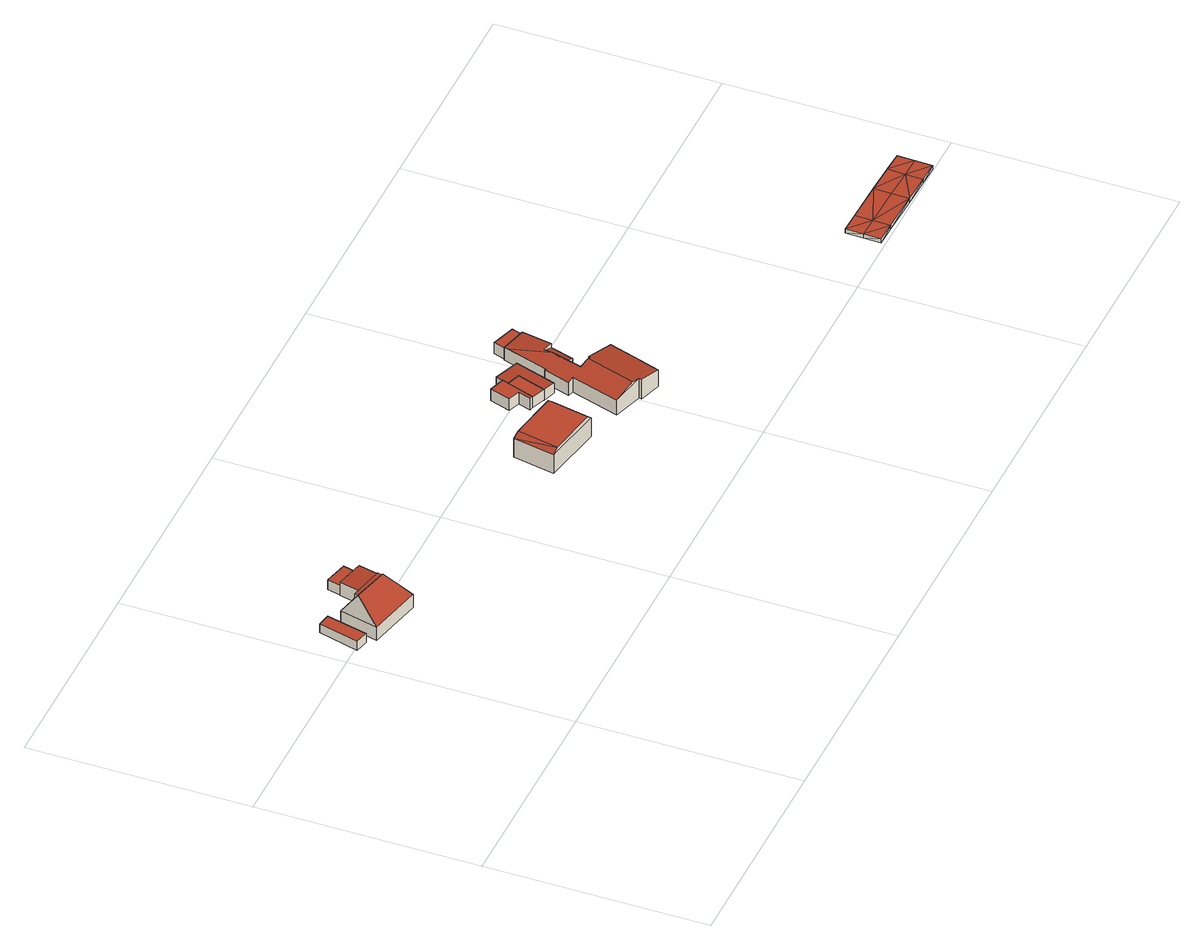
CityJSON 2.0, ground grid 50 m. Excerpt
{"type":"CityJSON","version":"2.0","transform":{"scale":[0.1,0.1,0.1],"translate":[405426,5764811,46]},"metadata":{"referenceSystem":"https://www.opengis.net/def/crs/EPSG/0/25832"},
"CityObjects":{
"building1":{"type":"Building","attributes":{"Gemeindeschluessel":"05515000","Geometrietyp2DReferenz":"3000","function":"51009_1611","roofType":"1000","measuredHeight":2.3},"geometry":[{"type":"Solid","lod":"2","boundaries":[[[[0,1,2,3]],[[4,5,1,0]],[[6,7,5,4]],[[3,2,7,6]],[[4,0,3,6]],[[1,5,7,2]]]],"semantics":{"surfaces":[{"type":"WallSurface"},{"type":"RoofSurface"},{"type":"GroundSurface"}],"values":[[0,0,0,0,1,2]]}}]},
"building2":{"type":"Building","attributes":{"Gemeindeschluessel":"05515000","Geometrietyp2DReferenz":"3000","function":"31001_1000","roofType":"5000","measuredHeight":9.62},"address":[{"country":"Germany","locality":"Münster","thoroughfareNumber":"15","thoroughfareName":"Ashölterweg"}],"geometry":[{"type":"Solid","lod":"2","boundaries":[[[[8,9,10,11]],[[12,13,9,8]],[[14,15,13,12]],[[16,17,15,14]],[[18,19,17,16]],[[20,21,19,18]],[[22,23,21,20]],[[11,10,23,22]],[[22,20,24]],[[24,20,18,25]],[[25,18,16,26]],[[26,16,14,27]],[[28,27,14,12,29]],[[12,8,29]],[[29,8,11,28]],[[25,26,27,28,11,22,24]],[[9,13,15,17,19,21,23,10]]]],"semantics":{"surfaces":[{"type":"WallSurface"},{"type":"RoofSurface"},{"type":"GroundSurface"}],"values":[[0,0,0,0,0,0,0,0,1,1,1,1,1,0,1,1,2]]}}]},
"building3":{"type":"Building","attributes":{"Gemeindeschluessel":"05515000","Geometrietyp2DReferenz":"3000","function":"51009_1610","roofType":"1000","measuredHeight":2.51},"geometry":[{"type":"Solid","lod":"2","boundaries":[[[[30,31,32,33]],[[34,35,31,30]],[[36,37,35,34]],[[33,32,37,36]],[[34,30,33,36]],[[31,35,37,32]]]],"semantics":{"surfaces":[{"type":"WallSurface"},{"type":"RoofSurface"},{"type":"GroundSurface"}],"values":[[0,0,0,0,1,2]]}}]},
"building4":{"type":"Building","attributes":{"Gemeindeschluessel":"05515000","Geometrietyp2DReferenz":"3000","function":"31001_1000","roofType":"9999","measuredHeight":5.95},"address":[{"country":"Germany","locality":"Münster","thoroughfareNumber":"19","thoroughfareName":"Ashölterweg"}],"geometry":[{"type":"Solid","lod":"2","boundaries":[[[[38,39,40,41]],[[42,43,39,38]],[[44,45,43,42]],[[41,40,45,44]],[[46,47,38]],[[38,41,46]],[[38,47,48,42]],[[44,42,48]],[[48,49,44]],[[44,49,46,41]],[[47,46,49,48]],[[39,43,45,40]]]],"semantics":{"surfaces":[{"type":"WallSurface"},{"type":"RoofSurface"},{"type":"GroundSurface"}],"values":[[0,0,0,0,1,1,0,1,1,0,1,2]]}}]},
"building5":{"type":"Building","attributes":{"Gemeindeschluessel":"05515000","Geometrietyp2DReferenz":"3000","function":"51009_1610","roofType":"1000","measuredHeight":2.99},"geometry":[{"type":"Solid","lod":"2","boundaries":[[[[50,51,52,53]],[[54,55,51,50]],[[56,57,55,54]],[[58,59,57,56]],[[60,61,59,58]],[[62,63,61,60]],[[53,52,63,62]],[[60,58,56,54,50,53,62]],[[51,55,57,59,61,63,52]]]],"semantics":{"surfaces":[{"type":"WallSurface"},{"type":"RoofSurface"},{"type":"GroundSurface"}],"values":[[0,0,0,0,0,0,0,1,2]]}}]},
"building6":{"type":"Building","attributes":{"Gemeindeschluessel":"05515000","Geometrietyp2DReferenz":"3000","function":"31001_2460","roofType":"2100","measuredHeight":2.84},"geometry":[{"type":"Solid","lod":"2","boundaries":[[[[64,59,65,66]],[[67,57,59,64]],[[68,69,57,67]],[[66,65,69,68]],[[67,64,66,68]],[[59,57,69,65]]]],"semantics":{"surfaces":[{"type":"WallSurface"},{"type":"RoofSurface"},{"type":"GroundSurface"}],"values":[[0,0,0,0,1,2]]}}]},
"building7":{"type":"Building","attributes":{"Gemeindeschluessel":"05515000","Geometrietyp2DReferenz":"3000","function":"51009_1611","roofType":"2100","measuredHeight":2.93},"geometry":[{"type":"Solid","lod":"2","boundaries":[[[[68,70,71,66]],[[67,72,70,68]],[[73,74,72,67]],[[75,76,74,73]],[[77,78,76,75]],[[79,80,78,77]],[[66,71,80,79]],[[77,75,73,67,68,66,79]],[[70,72,74,76,78,80,71]]]],"semantics":{"surfaces":[{"type":"WallSurface"},{"type":"RoofSurface"},{"type":"GroundSurface"}],"values":[[0,0,0,0,0,0,0,1,2]]}}]},
"building8":{"type":"Building","attributes":{"Gemeindeschluessel":"05515000","Geometrietyp2DReferenz":"3000","function":"31001_1000","roofType":"5000","measuredHeight":5.58},"address":[{"country":"Germany","locality":"Münster","thoroughfareNumber":"21","thoroughfareName":"Ashölterweg"}],"geometry":[{"type":"Solid","lod":"2","boundaries":[[[[81,82,83,84]],[[85,86,82,81]],[[87,88,86,85]],[[89,90,88,87]],[[91,92,90,89]],[[93,94,92,91]],[[95,96,94,93]],[[97,98,96,95]],[[99,100,98,97]],[[101,102,100,99]],[[103,104,102,101]],[[105,106,104,103]],[[107,108,106,105]],[[109,110,108,107]],[[111,112,110,109]],[[113,114,112,111]],[[115,116,114,113]],[[84,83,116,115]],[[81,84,115,117,118,85]],[[119,87,118,117,113,111,109,107,105,120]],[[120,103,101,99,97,95,93,91,89,119]],[[87,119,89]],[[113,117,115]],[[85,118,87]],[[103,120,105]],[[82,86,88,90,92,94,96,98,100,102,104,106,108,110,112,114,116,83]]]],"semantics":{"surfaces":[{"type":"WallSurface"},{"type":"RoofSurface"},{"type":"GroundSurface"}],"values":[[0,0,0,0,0,0,0,0,0,0,0,0,0,0,0,0,0,0,1,1,1,0,0,0,0,2]]}}]},
"building9":{"type":"Building","attributes":{"Gemeindeschluessel":"05515000","Geometrietyp2DReferenz":"3000","function":"51009_1610","roofType":"2100","measuredHeight":4.04},"geometry":[{"type":"Solid","lod":"2","boundaries":[[[[121,122,123,124]],[[125,126,122,121]],[[127,128,126,125]],[[124,123,128,127]],[[125,121,124,127]],[[122,126,128,123]]]],"semantics":{"surfaces":[{"type":"WallSurface"},{"type":"RoofSurface"},{"type":"GroundSurface"}],"values":[[0,0,0,0,1,2]]}}]},
"building10":{"type":"Building","attributes":{"Gemeindeschluessel":"05515000","Geometrietyp2DReferenz":"3000","function":"31001_1310","roofType":"1000","measuredHeight":2.81},"geometry":[{"type":"Solid","lod":"2","boundaries":[[[[129,130,131,132]],[[133,134,130,129]],[[135,136,134,133]],[[132,131,136,135]],[[133,129,132,135]],[[130,134,136,131]]]],"semantics":{"surfaces":[{"type":"WallSurface"},{"type":"RoofSurface"},{"type":"GroundSurface"}],"values":[[0,0,0,0,1,2]]}}]},
"building11":{"type":"Building","attributes":{"Geometrietyp2DReferenz":"2000","Gemeindeschluessel":"05515000","function":"53001_1800","roofType":"9999","measuredHeight":1},"geometry":[{"type":"Solid","lod":"2","boundaries":[[[[137,138,139]],[[138,140,139]],[[141,142,137]],[[142,138,137]],[[143,144,141]],[[144,142,141]],[[145,146,143]],[[146,144,143]],[[147,148,145]],[[148,146,145]],[[149,150,147]],[[150,148,147]],[[151,152,149]],[[152,150,149]],[[153,154,151]],[[154,152,151]],[[155,156,153]],[[156,154,153]],[[157,158,155]],[[158,156,155]],[[159,160,157]],[[160,158,157]],[[139,140,159]],[[140,160,159]],[[140,138,161]],[[161,138,142]],[[161,142,144]],[[161,144,162]],[[162,144,163]],[[163,144,146]],[[163,146,150]],[[150,146,148]],[[160,140,158]],[[158,140,161]],[[158,161,156]],[[156,161,162]],[[156,162,163]],[[156,163,154]],[[154,163,152]],[[152,163,150]],[[139,164,137]],[[164,141,137]],[[164,143,141]],[[164,165,143]],[[165,166,143]],[[166,145,143]],[[166,149,145]],[[149,147,145]],[[159,157,139]],[[157,164,139]],[[157,155,164]],[[155,165,164]],[[155,166,165]],[[155,153,166]],[[153,151,166]],[[151,149,166]]]],"semantics":{"surfaces":[{"type":"WallSurface"},{"type":"GroundSurface"},{"type":"RoofSurface"}],"values":[[0,0,0,0,0,0,0,0,0,0,0,0,0,0,0,0,0,0,0,0,0,0,0,0,1,1,1,1,1,1,1,1,1,1,1,1,1,1,1,1,2,2,2,2,2,2,2,2,2,2,2,2,2,2,2,2]]}}]}
},
"vertices":[
[55,564,61],[55,564,38],[26,570,38],[26,570,61],[33,471,61],[33,471,38],[3,478,61],[3,478,38],
[47,454,72],[47,454,38],[172,425,38],[172,425,72],[68,541,72],[68,541,38],[127,527,72],[127,527,38],[129,536,72],[129,536,38],[142,533,72],[142,533,38],[152,577,72],[152,577,38],[205,565,72],[205,565,38],[173,544,111],[162,500,111],[154,495,120],[152,486,120],[139,478,135],[57,498,135],
[212,594,64],[212,594,39],[159,607,39],[159,607,64],[205,565,64],[205,565,39],[152,577,64],[152,577,39],
[700,422,81],[700,422,33],[682,328,33],[682,328,81],[839,396,81],[839,396,33],[820,302,81],[820,302,33],[697,325,90],[715,419,90],[826,399,92],[808,305,92],
[851,534,62],[851,534,32],[835,487,32],[835,487,62],[886,522,62],[886,522,32],[882,510,62],[882,510,32],[860,447,62],[860,447,32],[852,449,62],[852,449,32],[862,478,62],[862,478,32],
[860,447,60],[893,435,32],[893,435,59],[882,510,60],[915,499,59],[915,499,32],
[915,499,31],[893,435,31],[882,510,31],[886,522,60],[886,522,31],[892,539,60],[892,539,31],[953,519,57],[953,519,31],[922,425,57],[922,425,31],
[1021,472,71],[1021,472,25],[1043,544,25],[1043,544,62],[999,478,70],[999,478,25],[974,388,73],[974,388,25],[1001,379,79],[1001,379,25],[1003,383,79],[1003,383,25],[1069,362,66],[1069,362,25],[1046,289,66],[1046,289,25],[1045,289,67],[1045,289,25],[1029,241,67],[1029,241,25],[978,257,77],[978,257,25],[979,263,77],[979,263,25],[912,284,63],[912,284,25],[946,394,63],[946,394,25],[933,398,58],[933,398,25],[952,458,58],[952,458,25],[956,457,59],[956,457,25],[989,561,58],[989,561,25],[986,552,59],[994,458,72],[995,381,80],[960,269,80],
[1021,472,61],[1021,472,29],[999,478,29],[999,478,69],[1003,418,62],[1003,418,29],[984,424,69],[984,424,29],
[997,587,56],[997,587,28],[989,561,28],[989,561,56],[1051,569,56],[1051,569,28],[1043,544,56],[1043,544,28],
[1653,89,11],[1653,89,1],[1652,49,11],[1652,49,1],[1701,88,11],[1701,88,1],[1793,85,12],[1793,85,2],[1862,83,11],[1862,83,1],[1910,81,11],[1910,81,1],[1909,42,11],[1909,42,1],[1908,2,11],[1908,2,1],[1860,3,11],[1860,3,1],[1791,5,12],[1791,5,2],[1699,8,11],[1699,8,1],[1651,9,11],[1651,9,1],[1700,48,1],[1792,45,2],[1861,43,1],[1700,48,11],[1792,45,12],[1861,43,11]
]}
